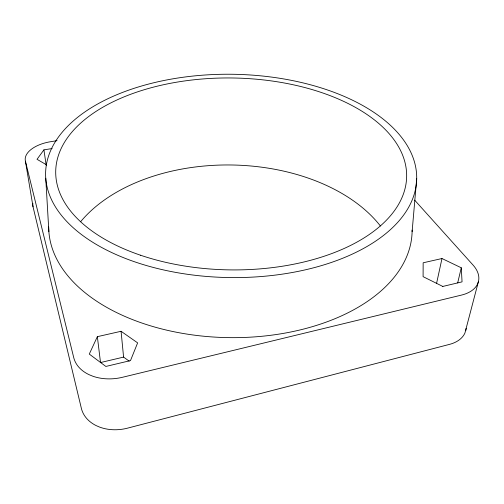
<?xml version="1.0" encoding="UTF-8"?>
<svg xmlns="http://www.w3.org/2000/svg" width="504" height="504" viewBox="0 0 504 504"><rect width="100%" height="100%" fill="white"/><g stroke="black" fill="none" stroke-linecap="round" stroke-linejoin="round"><path stroke-width="0.76" d="M412.108 231.645L416.695 178.662A185.567 101.657 0.8 0 0 139.854 86.518A185.567 101.657 0.8 0 0 136.905 262.571A185.567 101.657 0.8 0 0 416.695 178.662M436.59 283.33L441.983 258.527L461.28 267.794L462.055 281.868L442.688 286.461M457.682 282.901L461.28 267.794M57.047 140.685L50.835 141.668A30.07 15.561 -6.5 0 0 32.432 148.472L30.536 149.909A30.07 15.561 -6.5 0 0 25.427 161.204L33.037 206.816L81.377 408.385A38.417 29.264 -11 0 0 96.113 425.584L99.553 427.077A38.417 29.264 -11 0 0 127.543 428.148L449.524 344.371A35.11 22.869 14.6 0 0 464.921 333.043L478.384 281.749A36.849 22.327 12.9 0 0 473.048 265.066L414.66 200.151M478.384 281.749L477.571 283.985A36.849 22.327 12.9 0 1 461.595 295.06L122.422 377.294A40.54 28.93 -9.1 0 1 92.805 376.211L89.177 374.724A40.54 28.93 -9.1 0 1 73.754 357.689L25.427 161.204M97.348 336.666L89.284 354.085L105.859 366.44L130.492 360.593L137.63 342.871L121.073 331.286L97.348 336.666L100.517 362.546L123.587 357.103L129.175 361.147M52.12 148.548L43.911 149.871L37.025 159.308L46.494 164.808M441.983 258.527L423.158 262.792L423.095 276.652L442.84 286.461M43.911 149.871L46.198 165.211M121.073 331.286L123.587 357.103M45.751 178.196L48.875 231.632M80.583 221.766A169.035 109.45 0.8 0 1 231.336 164.984A169.035 109.45 0.8 0 1 380.407 225.987M412.127 230.101A181.724 109.116 0.8 0 1 230.504 337.649A181.724 109.116 0.8 0 1 48.705 226.958M466.169 328.362A35.11 22.869 14.6 0 1 465.74 330.75M33.037 206.816A28.873 16.216 -7.3 0 1 32.873 203.408M140.547 255.226A175.487 95.962 0.8 0 0 406.621 177.496A175.487 95.962 0.8 0 0 146.374 89.088A175.487 95.962 0.8 0 0 140.547 255.226"/></g></svg>
